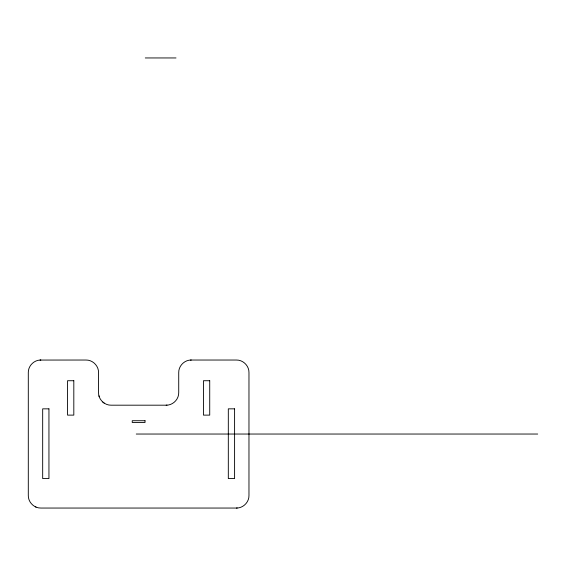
<?xml version="1.0" encoding="UTF-8"?>
<svg xmlns="http://www.w3.org/2000/svg" width="566" height="566" viewBox="0 0 566 566"><rect width="100%" height="100%" fill="white"/><g stroke="black" fill="none" stroke-linecap="round" stroke-linejoin="round"><path stroke-width="0.85" d="M40.023 360.061C33.62 360.337 28.159 366.174 28.3 372.577L28.3 495.505C28.137 502.205 34.144 508.211 40.844 508.049L236.425 508.049C243.125 508.211 249.132 502.205 248.969 495.505L248.969 372.577C249.132 365.869 243.125 359.863 236.425 360.033L191.266 360.033C184.566 359.863 178.559 365.869 178.722 372.577L178.722 392.641C178.884 399.348 172.885 405.355 166.178 405.185L111.085 405.185C104.385 405.355 98.378 399.348 98.548 392.641L98.548 372.577C98.71 365.869 92.704 359.863 86.004 360.033L40.023 360.061L40.844 360.033M190.445 360.061L191.266 360.033M236.425 508.049L237.246 508.02M166.178 405.185L166.998 405.164M145.285 57.951L176.012 57.951M136.257 434.037L537.7 434.037M35.297 506.754L36.04 507.094M104.116 403.077L102.814 402.072M98.972 395.889L99.213 396.674M73.813 380.727L67.545 380.727L67.545 415.119L73.813 415.119L73.813 380.727M209.724 380.727L203.449 380.727L203.449 415.119L209.724 415.119L209.724 380.727M48.945 408.843L42.676 408.843L42.676 478.567L48.945 478.567L48.945 408.843M234.593 408.843L228.317 408.843L228.317 478.567L234.593 478.567L234.593 408.843M145.03 420.729L132.239 420.729L132.239 422.484L145.03 422.484L145.03 420.729"/></g></svg>
